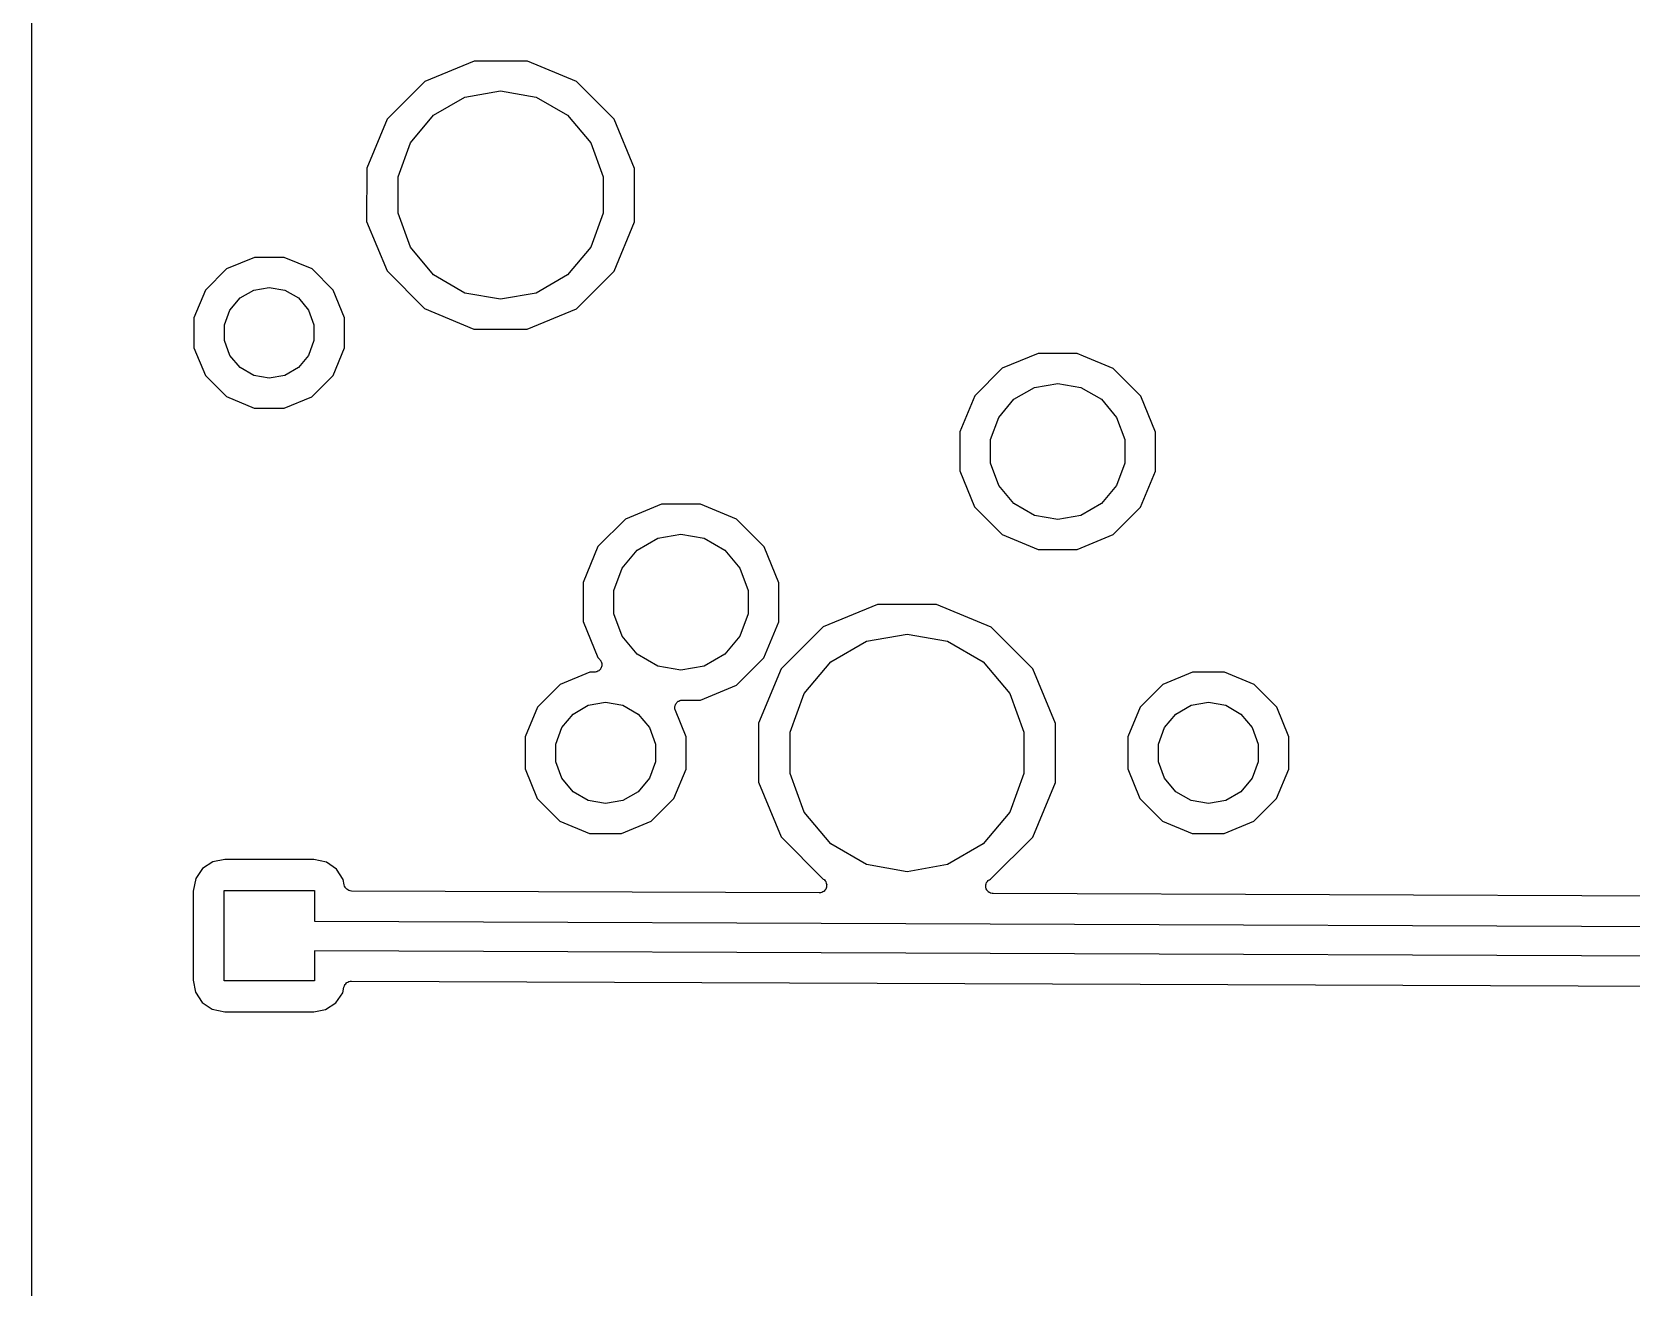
# Model space of a CAD drawing. Extents: x 30 to 169, y -146 to -30.
# Drawn here: x 30 to 56.95, y -88 to -66.85 of the extents above; entities that cross this region are included whole.
import ezdxf

# ---------------------------------------------------------------- set-up
doc = ezdxf.new("R2010")
doc.units = 0
doc.header["$MEASUREMENT"] = 0
doc.layers.add('BLACK', color=7, linetype='CONTINUOUS')

msp = doc.modelspace()

# ---------------------------------------------------------------- linework, layer by layer
at = {"layer": 'Black'}
for p, q in [((30, -70.0723), (30, -51.1095)), ((37.4528, -67.3416), (36.6226, -67.6846)), ((38.3511, -67.3424), (37.4528, -67.3416)), ((39.1807, -67.6869), (38.3511, -67.3424)), ((36.6226, -67.6846), (35.9869, -68.3193)), ((37.2992, -67.9493), (37.9, -67.8433)), ((37.9, -67.8433), (38.5008, -67.9493)), ((39.8154, -68.3226), (39.1807, -67.6869)), ((36.7708, -68.2543), (37.2992, -67.9493)), ((38.5008, -67.9493), (39.0292, -68.2543)), ((35.9869, -68.3193), (35.6424, -69.1489)), ((36.3787, -68.7217), (36.7708, -68.2543)), ((39.0292, -68.2543), (39.4213, -68.7217)), ((40.1584, -69.1528), (39.8154, -68.3226)), ((36.17, -69.295), (36.3787, -68.7217)), ((39.4213, -68.7217), (39.63, -69.295)), ((35.6424, -69.1489), (35.6416, -70.0472)), ((40.1576, -70.0511), (40.1584, -69.1528)), ((36.17, -69.905), (36.17, -69.295)), ((39.63, -69.295), (39.63, -69.905)), ((30, -72.1967), (30, -70.0723)), ((35.6416, -70.0472), (35.9846, -70.8774)), ((36.3787, -70.4783), (36.17, -69.905)), ((39.63, -69.905), (39.4213, -70.4783)), ((39.8131, -70.8807), (40.1576, -70.0511)), ((36.7708, -70.9457), (36.3787, -70.4783)), ((39.4213, -70.4783), (39.0292, -70.9457)), ((33.2815, -70.8427), (32.924, -71.1997)), ((33.7485, -70.6498), (33.2815, -70.8427)), ((34.2537, -70.6502), (33.7485, -70.6498)), ((34.7203, -70.844), (34.2537, -70.6502)), ((35.0773, -71.2015), (34.7203, -70.844)), ((35.9846, -70.8774), (36.6193, -71.5131)), ((39.1774, -71.5154), (39.8131, -70.8807)), ((33.7384, -71.2012), (34, -71.1551)), ((34, -71.1551), (34.2616, -71.2012)), ((37.2992, -71.2507), (36.7708, -70.9457)), ((39.0292, -70.9457), (38.5008, -71.2507)), ((32.924, -71.1997), (32.7302, -71.6663)), ((33.3376, -71.5375), (33.5083, -71.334)), ((33.5083, -71.334), (33.7384, -71.2012)), ((34.2616, -71.2012), (34.4917, -71.334)), ((34.4917, -71.334), (34.6624, -71.5375)), ((35.2702, -71.6685), (35.0773, -71.2015)), ((37.9, -71.3567), (37.2992, -71.2507)), ((38.5008, -71.2507), (37.9, -71.3567)), ((32.7302, -71.6663), (32.7298, -72.1715)), ((33.2467, -71.7872), (33.3376, -71.5375)), ((34.6624, -71.5375), (34.7533, -71.7872)), ((35.2698, -72.1737), (35.2702, -71.6685)), ((36.6193, -71.5131), (37.4489, -71.8576)), ((38.3472, -71.8584), (39.1774, -71.5154)), ((33.2467, -72.0528), (33.2467, -71.7872)), ((34.7533, -71.7872), (34.7533, -72.0528)), ((37.4489, -71.8576), (38.3472, -71.8584)), ((30, -74.2721), (30, -72.1967)), ((32.7298, -72.1715), (32.9227, -72.6385)), ((33.3376, -72.3025), (33.2467, -72.0528)), ((34.7533, -72.0528), (34.6624, -72.3025)), ((35.076, -72.6403), (35.2698, -72.1737)), ((33.5083, -72.506), (33.3376, -72.3025)), ((33.7384, -72.6388), (33.5083, -72.506)), ((34.4917, -72.506), (34.2616, -72.6388)), ((34.6624, -72.3025), (34.4917, -72.506)), ((46.963, -72.2687), (46.356, -72.5195)), ((47.6198, -72.2693), (46.963, -72.2687)), ((47.7274, -72.314), (47.6198, -72.2693)), ((48.2264, -72.5212), (47.7274, -72.314)), ((32.9227, -72.6385), (33.2797, -72.996)), ((34, -72.6849), (33.7384, -72.6388)), ((34.2616, -72.6388), (34, -72.6849)), ((34.7185, -72.9973), (35.076, -72.6403)), ((46.356, -72.5195), (45.8912, -72.9836)), ((46.8976, -72.8418), (47.29, -72.7726)), ((47.29, -72.7726), (47.6824, -72.8418)), ((48.6905, -72.986), (48.2264, -72.5212)), ((33.2797, -72.996), (33.7463, -73.1898)), ((34.2515, -73.1902), (34.7185, -72.9973)), ((45.8912, -72.9836), (45.6393, -73.5902)), ((46.2964, -73.3463), (46.5525, -73.0411)), ((46.5525, -73.0411), (46.8976, -72.8418)), ((47.6824, -72.8418), (48.0275, -73.0411)), ((48.0275, -73.0411), (48.2836, -73.3463)), ((48.9413, -73.593), (48.6905, -72.986)), ((33.7463, -73.1898), (34.2515, -73.1902)), ((46.1601, -73.7208), (46.2964, -73.3463)), ((48.2836, -73.3463), (48.4199, -73.7208)), ((45.6393, -73.5902), (45.6387, -74.247)), ((46.1601, -74.1192), (46.1601, -73.7208)), ((48.4199, -73.7208), (48.4199, -74.1192)), ((48.9407, -74.2498), (48.9413, -73.593)), ((46.2964, -74.4937), (46.1601, -74.1192)), ((48.4199, -74.1192), (48.2836, -74.4937)), ((30, -79.2943), (30, -74.2721)), ((45.6387, -74.247), (45.8895, -74.854)), ((48.6888, -74.8564), (48.9407, -74.2498)), ((46.5525, -74.7989), (46.2964, -74.4937)), ((48.2836, -74.4937), (48.0275, -74.7989)), ((40.613, -74.8087), (40.006, -75.0595)), ((41.2698, -74.8093), (40.613, -74.8087)), ((41.8764, -75.0612), (41.2698, -74.8093)), ((45.8895, -74.854), (46.3536, -75.3188)), ((46.8976, -74.9982), (46.5525, -74.7989)), ((48.0275, -74.7989), (47.6824, -74.9982)), ((48.224, -75.3205), (48.6888, -74.8564)), ((40.006, -75.0595), (39.5412, -75.5236)), ((42.3405, -75.526), (41.8764, -75.0612)), ((47.29, -75.0674), (46.8976, -74.9982)), ((47.6824, -74.9982), (47.29, -75.0674)), ((40.2025, -75.5811), (40.5476, -75.3818)), ((40.5476, -75.3818), (40.94, -75.3126)), ((40.94, -75.3126), (41.3324, -75.3818)), ((41.3324, -75.3818), (41.6775, -75.5811)), ((46.3536, -75.3188), (46.9602, -75.5707)), ((47.617, -75.5713), (48.224, -75.3205)), ((39.5412, -75.5236), (39.2893, -76.1302)), ((39.9464, -75.8863), (40.2025, -75.5811)), ((41.6775, -75.5811), (41.9336, -75.8863)), ((42.5913, -76.133), (42.3405, -75.526)), ((46.9602, -75.5707), (47.617, -75.5713)), ((39.8101, -76.2608), (39.9464, -75.8863)), ((41.9336, -75.8863), (42.0699, -76.2608)), ((39.2893, -76.1302), (39.2887, -76.787)), ((39.8101, -76.6592), (39.8101, -76.2608)), ((42.0699, -76.2608), (42.0699, -76.6592)), ((42.5907, -76.7898), (42.5913, -76.133)), ((44.2545, -76.4977), (43.3346, -76.8778)), ((45.2498, -76.4985), (44.2545, -76.4977)), ((46.1691, -76.8802), (45.2498, -76.4985)), ((39.2887, -76.787), (39.5395, -77.394)), ((39.9464, -77.0337), (39.8101, -76.6592)), ((42.0699, -76.6592), (41.9336, -77.0337)), ((42.3388, -77.3964), (42.5907, -76.7898)), ((40.2025, -77.3389), (39.9464, -77.0337)), ((41.9336, -77.0337), (41.6775, -77.3389)), ((43.3346, -76.8778), (42.6302, -77.5809)), ((44.0654, -77.1192), (44.75, -76.9985)), ((44.75, -76.9985), (45.4346, -77.1192)), ((46.8722, -77.5846), (46.1691, -76.8802)), ((40.5476, -77.5382), (40.2025, -77.3389)), ((41.6775, -77.3389), (41.3324, -77.5382)), ((43.4634, -77.4667), (44.0654, -77.1192)), ((45.4346, -77.1192), (46.0365, -77.4667)), ((39.5375, -77.625), (39.5231, -77.6333)), ((39.5526, -77.618), (39.5375, -77.625)), ((39.5395, -77.394), (39.5697, -77.4242)), ((39.5565, -77.6141), (39.5526, -77.618)), ((39.5614, -77.6113), (39.5565, -77.6141)), ((39.572, -77.5986), (39.5614, -77.6113)), ((39.5697, -77.4242), (39.5792, -77.4378)), ((39.5838, -77.5869), (39.572, -77.5986)), ((39.5792, -77.4378), (39.5899, -77.4505)), ((39.5861, -77.5818), (39.5838, -77.5869)), ((39.5897, -77.5775), (39.5861, -77.5818)), ((39.5954, -77.5619), (39.5897, -77.5775)), ((39.5899, -77.4505), (39.5918, -77.4558)), ((39.5918, -77.4558), (39.595, -77.4604)), ((39.595, -77.4604), (39.5992, -77.4764)), ((39.6025, -77.5469), (39.5954, -77.5619)), ((39.5992, -77.4764), (39.6049, -77.492)), ((39.6029, -77.5413), (39.6025, -77.5469)), ((39.6049, -77.5361), (39.6029, -77.5413)), ((39.6049, -77.492), (39.6049, -77.4976)), ((39.6049, -77.4976), (39.6063, -77.503)), ((39.6063, -77.503), (39.6049, -77.5195)), ((39.6049, -77.5195), (39.6049, -77.5361)), ((40.94, -77.6074), (40.5476, -77.5382)), ((41.3324, -77.5382), (40.94, -77.6074)), ((41.874, -77.8605), (42.3388, -77.3964)), ((42.6302, -77.5809), (42.2485, -78.5002)), ((43.0166, -77.9992), (43.4634, -77.4667)), ((46.0365, -77.4667), (46.4834, -77.9992)), ((47.2523, -78.5045), (46.8722, -77.5846)), ((38.9013, -77.8473), (38.5187, -78.2292)), ((39.4009, -77.6409), (38.9013, -77.8473)), ((39.4797, -77.6409), (39.4009, -77.6409)), ((39.4961, -77.6381), (39.4797, -77.6409)), ((39.5126, -77.6366), (39.4961, -77.6381)), ((39.5176, -77.6343), (39.5126, -77.6366)), ((39.5231, -77.6333), (39.5176, -77.6343)), ((41.267, -78.1113), (41.874, -77.8605)), ((49.0613, -77.8473), (48.6787, -78.2292)), ((49.5609, -77.6409), (49.0613, -77.8473)), ((50.1015, -77.6413), (49.5609, -77.6409)), ((50.6008, -77.8487), (50.1015, -77.6413)), ((50.9827, -78.2313), (50.6008, -77.8487)), ((39.3779, -78.1974), (39.67, -78.1458)), ((39.67, -78.1458), (39.9621, -78.1974)), ((40.853, -78.1744), (40.8584, -78.168)), ((40.8584, -78.168), (40.8622, -78.1606)), ((40.8622, -78.1606), (40.8724, -78.1513)), ((40.8724, -78.1513), (40.8814, -78.1407)), ((40.8814, -78.1407), (40.8886, -78.1365)), ((40.8886, -78.1365), (40.8948, -78.1308)), ((40.8948, -78.1308), (40.9076, -78.1256)), ((40.9076, -78.1256), (40.9196, -78.1186)), ((40.9196, -78.1186), (40.9278, -78.1172)), ((40.9278, -78.1172), (40.9355, -78.114)), ((40.9355, -78.114), (40.9494, -78.1134)), ((40.9494, -78.1134), (40.963, -78.111)), ((40.963, -78.111), (41.267, -78.1113)), ((42.7789, -78.6524), (43.0166, -77.9992)), ((46.4834, -77.9992), (46.7211, -78.6524)), ((49.5379, -78.1974), (49.83, -78.1458)), ((49.83, -78.1458), (50.1221, -78.1974)), ((38.5187, -78.2292), (38.3113, -78.7285)), ((38.9303, -78.5729), (39.121, -78.3457)), ((39.121, -78.3457), (39.3779, -78.1974)), ((39.9621, -78.1974), (40.219, -78.3457)), ((40.219, -78.3457), (40.4097, -78.5729)), ((40.836, -78.2434), (40.8378, -78.2297)), ((40.8378, -78.2516), (40.836, -78.2434)), ((40.8378, -78.2297), (40.8379, -78.2159)), ((40.8378, -78.26), (40.8378, -78.2516)), ((40.8425, -78.273), (40.8378, -78.26)), ((40.8379, -78.2159), (40.8407, -78.208)), ((40.8407, -78.208), (40.8418, -78.1997)), ((40.8418, -78.1997), (40.8482, -78.1874)), ((40.8455, -78.2865), (40.8425, -78.273)), ((41.0291, -78.7309), (40.8455, -78.2865)), ((40.8482, -78.1874), (40.853, -78.1744)), ((48.6787, -78.2292), (48.4713, -78.7285)), ((49.0903, -78.5729), (49.281, -78.3457)), ((49.281, -78.3457), (49.5379, -78.1974)), ((50.1221, -78.1974), (50.379, -78.3457)), ((50.379, -78.3457), (50.5697, -78.5729)), ((51.1891, -78.7309), (50.9827, -78.2313)), ((38.8288, -78.8517), (38.9303, -78.5729)), ((40.4097, -78.5729), (40.5112, -78.8517)), ((42.2485, -78.5002), (42.2477, -79.4955)), ((42.7789, -79.3476), (42.7789, -78.6524)), ((46.7211, -78.6524), (46.7211, -79.3476)), ((47.2516, -79.2942), (47.2523, -78.5045)), ((48.9888, -78.8517), (49.0903, -78.5729)), ((50.5697, -78.5729), (50.6712, -78.8517)), ((38.3113, -78.7285), (38.3109, -79.2691)), ((38.8288, -79.1483), (38.8288, -78.8517)), ((40.5112, -78.8517), (40.5112, -79.1483)), ((41.0287, -79.2715), (41.0291, -78.7309)), ((48.4713, -78.7285), (48.4709, -79.2691)), ((48.9888, -79.1483), (48.9888, -78.8517)), ((50.6712, -78.8517), (50.6712, -79.1483)), ((51.1887, -79.2715), (51.1891, -78.7309)), ((38.9303, -79.4271), (38.8288, -79.1483)), ((40.5112, -79.1483), (40.4097, -79.4271)), ((49.0903, -79.4271), (48.9888, -79.1483)), ((50.6712, -79.1483), (50.5697, -79.4271)), ((30, -91.1967), (30, -79.2943)), ((38.3109, -79.2691), (38.5173, -79.7687)), ((39.121, -79.6543), (38.9303, -79.4271)), ((40.4097, -79.4271), (40.219, -79.6543)), ((40.8213, -79.7708), (41.0287, -79.2715)), ((42.2477, -79.4955), (42.6278, -80.4154)), ((43.0166, -80.0008), (42.7789, -79.3476)), ((46.7211, -79.3476), (46.4834, -80.0008)), ((46.8698, -80.4191), (47.2515, -79.4998)), ((47.2515, -79.4998), (47.2516, -79.2942)), ((47.2516, -79.2942), (47.2516, -79.2942)), ((48.4709, -79.2691), (48.6773, -79.7687)), ((49.281, -79.6543), (49.0903, -79.4271)), ((50.5697, -79.4271), (50.379, -79.6543)), ((50.9813, -79.7708), (51.1887, -79.2715)), ((38.5173, -79.7687), (38.8992, -80.1513)), ((39.3779, -79.8026), (39.121, -79.6543)), ((40.219, -79.6543), (39.9621, -79.8026)), ((40.4387, -80.1527), (40.8213, -79.7708)), ((48.6773, -79.7687), (49.0592, -80.1513)), ((49.5379, -79.8026), (49.281, -79.6543)), ((50.379, -79.6543), (50.1221, -79.8026)), ((50.5987, -80.1527), (50.9813, -79.7708)), ((39.67, -79.8541), (39.3779, -79.8026)), ((39.9621, -79.8026), (39.67, -79.8541)), ((43.4634, -80.5332), (43.0166, -80.0008)), ((46.4834, -80.0008), (46.0365, -80.5332)), ((49.83, -79.8541), (49.5379, -79.8026)), ((50.1221, -79.8026), (49.83, -79.8541)), ((38.8992, -80.1513), (39.3985, -80.3587)), ((39.9391, -80.3591), (40.4387, -80.1527)), ((49.0592, -80.1513), (49.5585, -80.3587)), ((50.0991, -80.3591), (50.5987, -80.1527)), ((39.3985, -80.3587), (39.9391, -80.3591)), ((42.6278, -80.4154), (43.3378, -81.1266)), ((44.0654, -80.8808), (43.4634, -80.5332)), ((46.0365, -80.5332), (45.4346, -80.8808)), ((46.1654, -81.1222), (46.8698, -80.4191)), ((49.5585, -80.3587), (50.0991, -80.3591)), ((33.0505, -80.8351), (32.8769, -80.9468)), ((33.2498, -80.7976), (33.0505, -80.8351)), ((34.7493, -80.7976), (33.2498, -80.7976)), ((34.9635, -80.8409), (34.7493, -80.7976)), ((35.1332, -80.9569), (34.9635, -80.8409)), ((32.7609, -81.1165), (32.7176, -81.3307)), ((32.8769, -80.9468), (32.7609, -81.1165)), ((35.2449, -81.1305), (35.1332, -80.9569)), ((35.2625, -81.224), (35.2449, -81.1305)), ((43.3378, -81.1266), (43.3526, -81.1353)), ((44.75, -81.0015), (44.0654, -80.8808)), ((45.4346, -80.8808), (44.75, -81.0015)), ((46.1386, -81.1369), (46.1548, -81.1266)), ((46.1548, -81.1266), (46.1654, -81.1222)), ((32.7176, -81.3307), (32.7176, -82.8302)), ((33.238, -82.842), (33.238, -81.318)), ((33.238, -81.318), (34.762, -81.318)), ((34.762, -81.318), (34.762, -81.8331)), ((35.27, -81.2438), (35.2625, -81.224)), ((35.2771, -81.2636), (35.27, -81.2438)), ((35.2777, -81.2644), (35.2771, -81.2636)), ((35.2781, -81.2653), (35.2777, -81.2644)), ((35.2918, -81.2813), (35.2781, -81.2653)), ((35.3053, -81.2975), (35.2918, -81.2813)), ((35.3062, -81.298), (35.3053, -81.2975)), ((35.3068, -81.2988), (35.3062, -81.298)), ((35.3252, -81.3091), (35.3068, -81.2988)), ((35.3434, -81.3197), (35.3252, -81.3091)), ((35.3444, -81.3199), (35.3434, -81.3197)), ((35.3453, -81.3204), (35.3444, -81.3199)), ((35.3661, -81.3238), (35.3453, -81.3204)), ((35.3868, -81.3276), (35.3661, -81.3238)), ((43.2701, -81.3592), (35.3868, -81.3276)), ((43.2893, -81.3559), (43.2701, -81.3592)), ((43.3087, -81.3534), (43.2893, -81.3559)), ((43.311, -81.3522), (43.3087, -81.3534)), ((43.3135, -81.3517), (43.311, -81.3522)), ((43.3305, -81.342), (43.3135, -81.3517)), ((43.3478, -81.333), (43.3305, -81.342)), ((43.3496, -81.3311), (43.3478, -81.333)), ((43.3518, -81.3298), (43.3496, -81.3311)), ((43.3644, -81.3149), (43.3518, -81.3298)), ((43.3526, -81.1353), (43.3543, -81.1373)), ((43.3543, -81.1373), (43.3565, -81.1387)), ((43.3565, -81.1387), (43.3683, -81.1542)), ((43.3776, -81.3006), (43.3644, -81.3149)), ((43.3683, -81.1542), (43.3808, -81.1692)), ((43.3786, -81.2982), (43.3776, -81.3006)), ((43.3803, -81.2962), (43.3786, -81.2982)), ((43.3871, -81.2778), (43.3803, -81.2962)), ((43.3808, -81.1692), (43.3817, -81.1716)), ((43.3817, -81.1716), (43.3833, -81.1737)), ((43.3833, -81.1737), (43.3891, -81.1923)), ((43.3946, -81.2598), (43.3871, -81.2778)), ((43.3891, -81.1923), (43.3957, -81.2107)), ((43.3947, -81.2572), (43.3946, -81.2598)), ((43.3956, -81.2548), (43.3947, -81.2572)), ((43.3965, -81.2158), (43.3956, -81.2352)), ((43.3956, -81.2352), (43.3956, -81.2548)), ((43.3957, -81.2107), (43.3957, -81.2133)), ((43.3957, -81.2133), (43.3965, -81.2158)), ((46.0774, -81.2273), (46.0783, -81.2245)), ((46.0782, -81.2464), (46.0774, -81.2273)), ((46.0781, -81.2656), (46.0782, -81.2464)), ((46.0791, -81.2684), (46.0781, -81.2656)), ((46.0783, -81.2214), (46.0849, -81.2035)), ((46.0783, -81.2245), (46.0783, -81.2214)), ((46.0792, -81.2714), (46.0791, -81.2684)), ((46.0865, -81.2891), (46.0792, -81.2714)), ((46.0849, -81.2035), (46.0907, -81.1853)), ((46.093, -81.3071), (46.0865, -81.2891)), ((46.0907, -81.1853), (46.0925, -81.1829)), ((46.0925, -81.1829), (46.0935, -81.1801)), ((46.0949, -81.3094), (46.093, -81.3071)), ((46.0935, -81.1801), (46.1059, -81.1655)), ((46.0961, -81.3121), (46.0949, -81.3094)), ((46.109, -81.3263), (46.0961, -81.3121)), ((46.1059, -81.1655), (46.1175, -81.1503)), ((46.1212, -81.341), (46.109, -81.3263)), ((46.1175, -81.1503), (46.1201, -81.1487)), ((46.1201, -81.1487), (46.122, -81.1464)), ((46.1238, -81.3425), (46.1212, -81.341)), ((46.122, -81.1464), (46.1386, -81.1369)), ((46.1259, -81.3447), (46.1238, -81.3425)), ((46.1428, -81.3535), (46.1259, -81.3447)), ((46.1593, -81.3632), (46.1428, -81.3535)), ((46.1623, -81.3637), (46.1593, -81.3632)), ((46.165, -81.3651), (46.1623, -81.3637)), ((46.1839, -81.3676), (46.165, -81.3651)), ((46.2027, -81.371), (46.1839, -81.3676)), ((57.5958, -81.4168), (46.2027, -81.371)), ((34.762, -81.8331), (58.238, -81.9273)), ((58.238, -82.4273), (34.762, -82.3331)), ((34.762, -82.3331), (34.762, -82.842)), ((32.7176, -82.8302), (32.7551, -83.0295)), ((34.762, -82.842), (33.238, -82.842)), ((35.2391, -83.0435), (35.2589, -82.9454)), ((35.2589, -82.9454), (35.2665, -82.926)), ((35.2665, -82.926), (35.2737, -82.9066)), ((35.2737, -82.9066), (35.2746, -82.9056)), ((35.2746, -82.9056), (35.2751, -82.9043)), ((35.2751, -82.9043), (35.2888, -82.8888)), ((35.2888, -82.8888), (35.3022, -82.8729)), ((35.3022, -82.8729), (35.3034, -82.8723)), ((35.3034, -82.8723), (35.3043, -82.8712)), ((35.3043, -82.8712), (35.3225, -82.8613)), ((35.3225, -82.8613), (35.3404, -82.851)), ((35.3404, -82.851), (35.3418, -82.8508)), ((35.3418, -82.8508), (35.343, -82.8502)), ((35.343, -82.8502), (35.3635, -82.8471)), ((35.3635, -82.8471), (35.3839, -82.8436)), ((35.3839, -82.8436), (57.6321, -82.9329)), ((32.7551, -83.0295), (32.8668, -83.2031)), ((32.8668, -83.2031), (33.0365, -83.3191)), ((34.9495, -83.3249), (35.1231, -83.2132)), ((35.1231, -83.2132), (35.2391, -83.0435)), ((33.0365, -83.3191), (33.2507, -83.3624)), ((33.2507, -83.3624), (34.7502, -83.3624)), ((34.7502, -83.3624), (34.9495, -83.3249))]:
    msp.add_line(p, q, dxfattribs=at)

doc.saveas('drawing.dxf')
